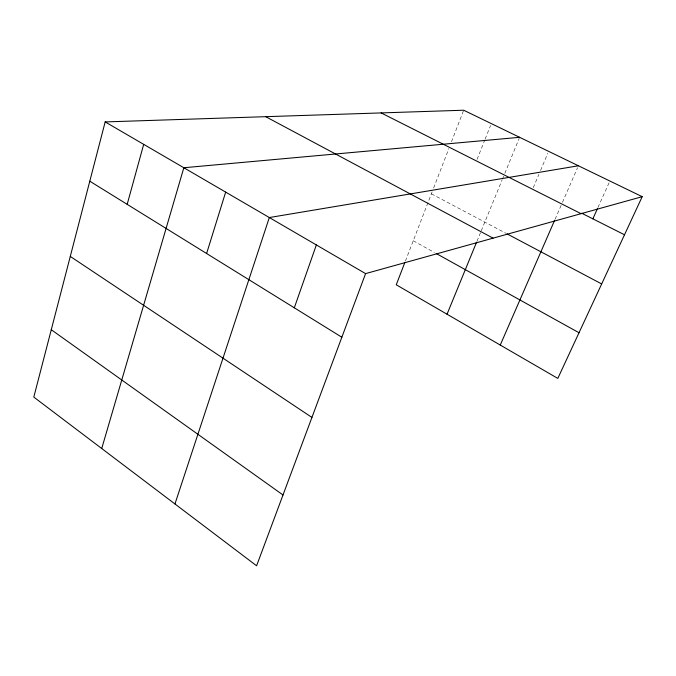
<?xml version="1.0" encoding="UTF-8"?>
<svg xmlns="http://www.w3.org/2000/svg" width="676" height="676" viewBox="0 0 676 676"><rect width="100%" height="100%" fill="white"/><g stroke="black" fill="none" stroke-linecap="round" stroke-linejoin="round"><path stroke-width="0.51" stroke-dasharray="3.38 2.54" d="M405.423 261.029L432.133 191.883M433.637 187.987L448.864 148.585M451.5 141.757L463.677 110.222M477.07 159.359L484.76 140.033M485.148 139.062L490.531 125.533M476.952 241.298L480.881 231.707M481.278 230.744L502.057 180.086M502.454 179.123L503.645 176.233M504.837 173.326L519.21 138.284M533.279 187.674L538.941 174.298M540.555 170.47L547.822 153.275M555.072 219.303L561.215 205.191M562.457 202.352L577.558 167.707M597.964 207.49L609.448 181.971M431.381 193.835L506.062 233.347M413.247 240.766L434.381 252.494"/><path stroke-width="1.01" d="M642.2 196.674L463.677 110.222L105.169 121.917L33.8 397.091L256.593 565.778L365.581 273.619L642.2 196.674L557.81 378.408L396.246 284.79L404.679 262.964M127.181 204.338L143.692 144.36M101.73 448.518L183.83 167.741L519.607 137.312M206.611 253.508L225.666 192.111M174.949 503.958L269.327 217.545L578.403 165.781M294.313 307.8L316.351 244.94M447.03 314.222L476.555 242.261M500.248 345.056L554.658 220.241M592.86 218.838L597.542 208.436M581.656 213.194L624.506 234.775M381.137 112.917L581.064 213.684M506.983 233.837L601.674 283.945M265.727 116.686L493.083 238.155M436.223 253.508L579.011 332.744M105.169 121.917L365.581 273.619M89.798 181.202L341.845 337.231M70.287 256.432L311.932 417.422M51.275 329.719L282.999 494.976"/></g></svg>
